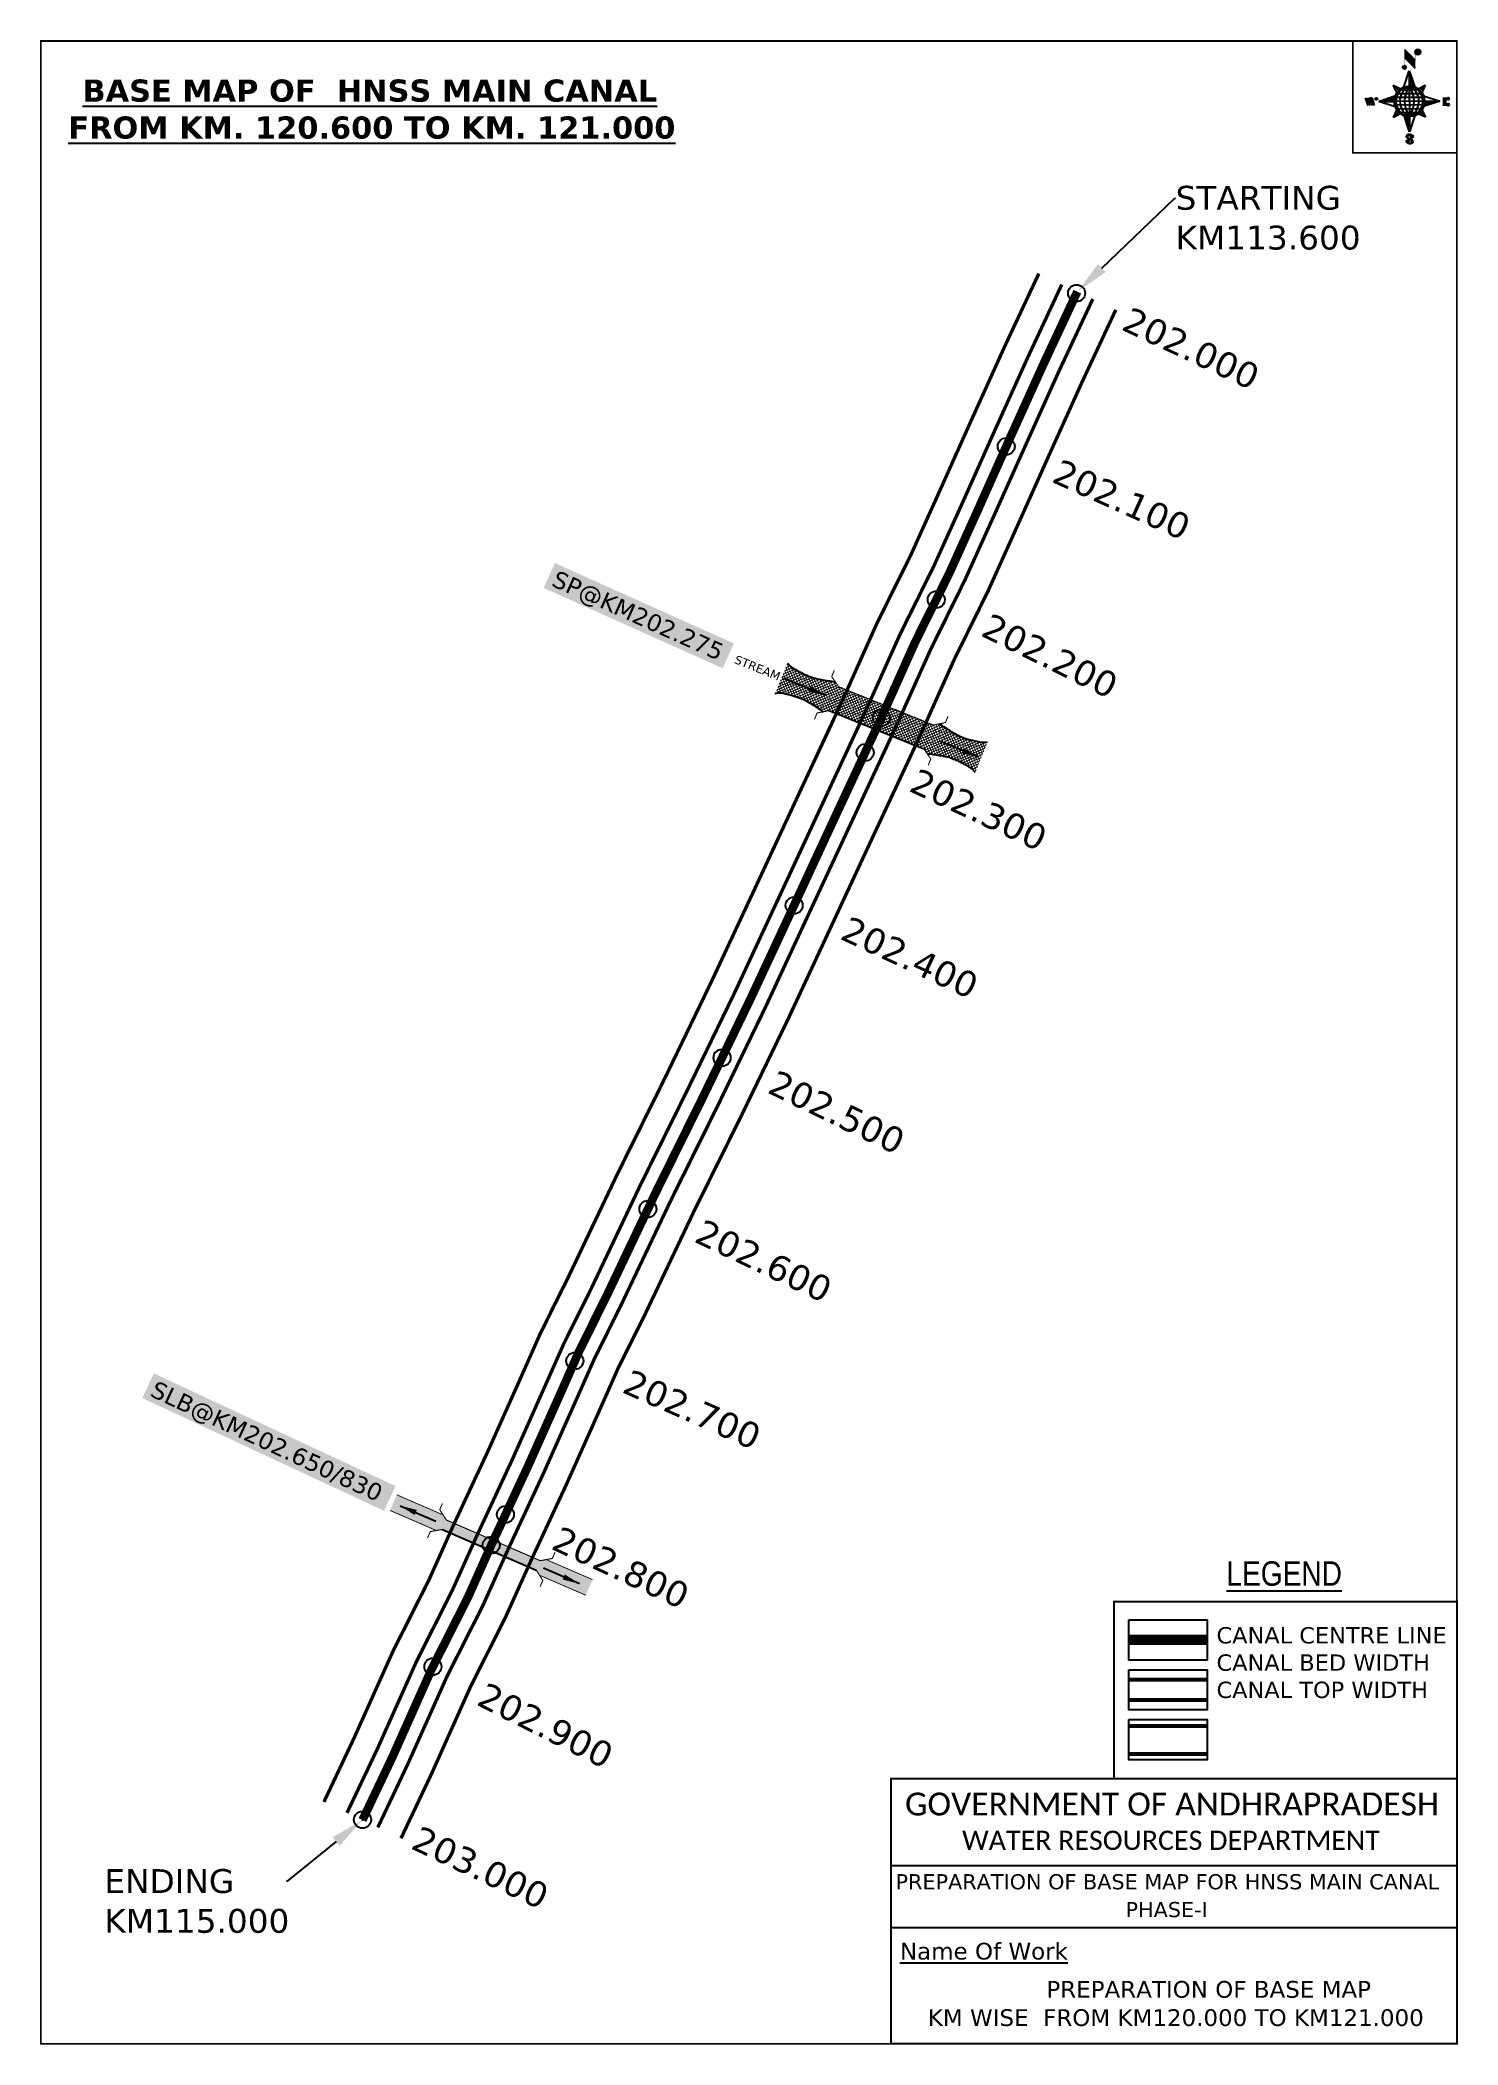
# Model space of a CAD drawing. Header units: inches. Extents: x 741639 to 742471, y 1639909 to 1641085.
import ezdxf
from ezdxf import colors
from ezdxf.entities.mleader import LeaderData, LeaderLine
from ezdxf.enums import TextEntityAlignment as Align
from ezdxf.math import Vec2, Vec3

# ---------------------------------------------------------------- set-up
doc = ezdxf.new("R2010")
doc.units = ezdxf.units.IN
doc.header["$MEASUREMENT"] = 0
doc.header["$PDMODE"] = 32
doc.header["$PDSIZE"] = 10
doc.linetypes.add('ACAD_ISO02W100', pattern=[15, 12, -3])
doc.linetypes.add('HIDDEN2', pattern=[0.1875, 0.125, -0.0625])
for name, color, linetype in [('AQUADUCT', 1, 'Continuous'), ('bord', 1, 'Continuous'), ('CANAL1', 1, 'Continuous'), ('CSMark', 72, 'Continuous'), ('DCBMS', 232, 'Continuous'), ('PAGE', 7, 'Continuous'), ('STRUCTURE', 5, 'Continuous'), ('TEXT', 7, 'Continuous')]:
    doc.layers.add(name, color=color, linetype=linetype)
doc.styles.add('ARIALN', font='ARIALN_1.TTF')
doc.styles.get("Standard").update_dxf_attribs({"font": 'verdana_0.ttf'})
doc.dimstyles.get("Standard").update_dxf_attribs({"dimtxt": 0.18, "dimasz": 0.18, "dimexe": 0.18, "dimexo": 0.0625, "dimgap": 0.09, "dimtad": 0, "dimtih": 1, "dimtoh": 1, "dimdec": 4, "dimzin": 0, "dimdsep": 46, "dimtxsty": 'Standard', "dimcen": 0.09, "dimadec": 0, "dimazin": 0, "dimtfac": 1, "dimtdec": 4, "dimtofl": 0, "dimtmove": 0, "dimatfit": 3, "dimfxl": 0, "dimtolj": 1, "dimtzin": 0, "dimarcsym": 0})
pattern_1 = [(267.297113149, (-8720374.938, 50637915.138), (10.5367255337, -0.497431438), [])]
pattern_2 = [(357.297113149, (-8720374.938, 50637915.138), (0.497431438, 10.5367255337), [])]

# ---------------------------------------------------------------- blocks, each defined once
blk = doc.blocks.new('*X16')
at = {"color": 0, "linetype": 'Continuous'}
for p, q in [((6321.6, 240.5), (6322.3, 241.2)), ((6321.6, 240.3), (6322.3, 241)), ((6321.6, 240.1), (6322.3, 240.8)), ((6321.6, 239.9), (6322.4, 240.7)), ((6321.6, 239.8), (6322.4, 240.6)), ((6321.6, 239.6), (6322.5, 240.5)), ((6321.6, 239.4), (6322.5, 240.3)), ((6321.6, 239.2), (6322.6, 240.2)), ((6321.7, 239.1), (6322.6, 240.1)), ((6321.8, 240.8), (6322.4, 241.4)), ((6321.8, 239), (6322.7, 240)), ((6321.8, 239), (6322.8, 239.9)), ((6321.9, 238.9), (6322.9, 239.8)), ((6322, 238.8), (6323, 239.7)), ((6322.1, 241.3), (6322.4, 241.6)), ((6322.1, 238.7), (6323.1, 239.6)), ((6322.2, 238.6), (6323.1, 239.6)), ((6322.3, 238.5), (6323.2, 239.5)), ((6322.4, 238.5), (6323.3, 239.4)), ((6322.5, 238.4), (6323.4, 239.3)), ((6322.7, 238.4), (6323.6, 239.3)), ((6322.8, 238.3), (6323.7, 239.2)), ((6322.9, 238.3), (6323.8, 239.1)), ((6323.1, 238.2), (6323.9, 239.1)), ((6323.2, 238.2), (6324, 239)), ((6323.3, 238.2), (6324.2, 239)), ((6323.5, 238.1), (6324.3, 238.9)), ((6323.7, 238.1), (6324.4, 238.9)), ((6323.8, 238.1), (6324.6, 238.8)), ((6324.1, 238.2), (6324.7, 238.8)), ((6324.3, 238.3), (6324.9, 238.8)), ((6324.6, 238.3), (6325.1, 238.8)), ((6324.8, 238.4), (6325.2, 238.8)), ((6325.1, 238.5), (6325.4, 238.8)), ((6325.4, 238.6), (6325.6, 238.8))]:
    blk.add_line(p, q, dxfattribs=at)
blk = doc.blocks.new('*X15')
at = {"color": 0, "linetype": 'Continuous'}
for p, q in [((6324.4, 240.3), (6324.5, 240.4)), ((6324.6, 240.3), (6324.8, 240.5)), ((6324.7, 240.2), (6325, 240.5)), ((6324.8, 240.2), (6325.2, 240.6)), ((6325, 240.1), (6325.5, 240.6)), ((6325.1, 240.1), (6325.6, 240.6)), ((6325.2, 240), (6325.8, 240.6)), ((6325.3, 240), (6326, 240.6)), ((6325.4, 239.9), (6326.1, 240.6)), ((6325.5, 239.8), (6326.2, 240.5)), ((6325.6, 239.8), (6326.3, 240.5)), ((6325.7, 239.7), (6326.5, 240.4)), ((6325.9, 239.6), (6326.6, 240.3)), ((6326, 239.5), (6326.7, 240.3)), ((6326, 239.4), (6326.8, 240.2)), ((6326.1, 239.3), (6327, 240.2)), ((6326.2, 239.3), (6327.1, 240.1)), ((6326.3, 239.2), (6327.1, 240)), ((6326.4, 239.1), (6327.2, 239.9)), ((6326.5, 239), (6327.3, 239.8)), ((6326.5, 238.9), (6327.4, 239.7)), ((6326.6, 238.8), (6327.5, 239.6)), ((6326.7, 238.7), (6327.5, 239.5)), ((6326.8, 238.6), (6327.6, 239.4)), ((6326.8, 238.5), (6327.7, 239.3)), ((6326.8, 236.5), (6327.4, 237)), ((6326.9, 238.3), (6327.8, 239.2)), ((6326.9, 238.2), (6327.9, 239.1)), ((6326.9, 236.8), (6327.6, 237.4)), ((6327, 238.1), (6327.8, 239)), ((6327, 237.9), (6327.8, 238.8)), ((6327, 237.8), (6327.8, 238.6)), ((6327, 237.6), (6327.8, 238.4)), ((6327, 237.4), (6327.8, 238.2)), ((6327, 237.3), (6327.8, 238)), ((6327, 237.1), (6327.8, 237.9))]:
    blk.add_line(p, q, dxfattribs=at)
blk = doc.blocks.new('H')
at = {"layer": 'bord', "extrusion": (0.000427885, 0.004792, 0.999988)}
h = blk.add_hatch(dxfattribs=at)
h.set_pattern_fill('LINE', color=8, scale=84.387686, angle=-2.7029, style=0)
h.set_pattern_definition(pattern_2)
h.paths.add_polyline_path([(-492, 786, -0.090992), (-448, 775), (-486, 912)])
h = blk.add_hatch(dxfattribs=at)
h.set_pattern_fill('LINE', color=8, scale=84.387686, angle=-92.7029, style=0)
h.set_pattern_definition(pattern_1)
h.paths.add_polyline_path([(-625, 665, -0.090992), (-615, 710), (-751, 671)])
h = blk.add_hatch(dxfattribs=at)
h.set_pattern_fill('LINE', color=8, scale=84.387686, angle=-2.7029, style=0)
h.set_pattern_definition(pattern_2)
h.paths.add_polyline_path([(-504, 533, -0.090992), (-549, 543), (-510, 406)])
h = blk.add_hatch(dxfattribs=at)
h.set_pattern_fill('LINE', color=8, scale=84.387686, angle=-92.7029, style=0)
h.set_pattern_definition(pattern_1)
h.paths.add_polyline_path([(-246, 647), (-372, 653, -0.090992), (-382, 609)])
for p, q in [((-519, 1020, -1217), (-435, 927, -1216)), ((-516, 1087, -1217), (-432, 994, -1217)), ((-538, 774, -1216), (-487, 906, -1216)), ((-487, 906, -1216), (-493, 780, -1216)), ((-487, 906, -1216), (-448, 769, -1216)), ((-865, 701, -1215), (-847, 638, -1215)), ((-847, 700, -1215), (-829, 637, -1215)), ((-829, 699, -1215), (-811, 636, -1215)), ((-829, 699, -1215), (-811, 698, -1215)), ((-811, 698, -1215), (-794, 635, -1215)), ((-752, 665, -1215), (-615, 704, -1215)), ((-627, 794, -1216), (-567, 760, -1216)), ((-627, 794, -1216), (-584, 747, -1215)), ((-599, 731, -1215), (-627, 794, -1216)), ((-421, 753, -1216), (-359, 781, -1216)), ((-359, 781, -1216), (-405, 739, -1216)), ((-359, 781, -1216), (-392, 721, -1215)), ((-379, 693, -1215), (-246, 641, -1215)), ((-213, 669, -1215), (-217, 601, -1215)), ((-752, 665, -1215), (-625, 659, -1215)), ((-619, 614, -1215), (-752, 665, -1215)), ((-639, 526, -1214), (-606, 585, -1215)), ((-639, 526, -1214), (-593, 568, -1215)), ((-577, 553, -1215), (-639, 526, -1214)), ((-511, 400, -1214), (-549, 537, -1214)), ((-460, 533, -1215), (-511, 400, -1214)), ((-505, 527, -1214), (-511, 400, -1214)), ((-371, 513, -1214), (-431, 546, -1215)), ((-371, 513, -1214), (-414, 560, -1215)), ((-399, 576, -1215), (-371, 513, -1214)), ((-246, 641, -1215), (-383, 603, -1215)), ((-373, 647, -1215), (-246, 641, -1215)), ((-197, 600, -1215), (-194, 668, -1215))]:
    blk.add_line(p, q, dxfattribs=at)
at = {"layer": 'bord', "color": 8, "linetype": 'ByBlock', "extrusion": (0.000427885, 0.004792, 0.999988)}
for p, q in [((-375, 679, -1215), (-620, 691, -1215)), ((-386, 711, -1215), (-605, 722, -1215)), ((-411, 744, -1216), (-578, 752, -1216)), ((-493, 780, -1216), (-505, 527, -1214)), ((-373, 647, -1215), (-625, 659, -1215)), ((-378, 616, -1215), (-623, 628, -1215)), ((-392, 585, -1215), (-611, 595, -1215)), ((-420, 555, -1215), (-587, 562, -1215))]:
    blk.add_line(p, q, dxfattribs=at)
at = {"layer": 'bord', "extrusion": (0.000427885, 0.004792, 0.999988), "elevation": -1212}
for points, const_width in [([(-522, 960), (-516, 1093)], 1.61), ([(-434, 933), (-428, 1066)], 1.61), ([(-870, 707), (-846, 706)], 0.642), ([(-829, 643), (-821, 678)], 0.642), ([(-793, 641), (-782, 694)], 0.642), ([(-223, 676), (-174, 673)], 0.706), ([(-829, 643), (-855, 644)], 0.642), ([(-811, 642), (-784, 641)], 0.642), ([(-177, 605), (-226, 607)], 0.706), ([(-195, 645), (-185, 644)], 0.706)]:
    blk.add_lwpolyline(points, dxfattribs=dict(at, const_width=const_width))
for points, const_width in [([(-414, 1073, 1), (-398, 1058, 1)], 22.3), ([(-530, 950, 1), (-520, 939, 1)], 14.8), ([(-776, 697, 1), (-769, 690, 1)], 8.9), ([(-180, 618, 1), (-173, 611, 1)], 9.79), ([(-178, 667, 1), (-171, 660, 1)], 9.79), ([(-490, 362, 1), (-498, 369, 1)], 11.1), ([(-525, 322, 1), (-533, 329, 1)], 11.1)]:
    blk.add_lwpolyline(points, format="xyb", close=True, dxfattribs=dict(at, const_width=const_width))
for points in [[(-537, 317), (-531, 310), (-520, 307), (-505, 307), (-494, 310), (-486, 318), (-487, 326), (-491, 333), (-494, 336), (-503, 341), (-522, 347), (-530, 352), (-534, 355), (-537, 363), (-537, 373), (-530, 381), (-520, 384), (-504, 384), (-493, 380), (-487, 373)], [(-522, 348), (-526, 354), (-528, 361), (-528, 371), (-526, 375), (-521, 381), (-515, 384)], [(-505, 307), (-499, 312), (-497, 319), (-497, 327), (-501, 335), (-509, 343)]]:
    blk.add_lwpolyline(points, dxfattribs=at)
at = {"layer": 'bord', "extrusion": (0.000427885, 0.004792, 0.999988)}
for centre, radius in [((-406, 1065, -1212), 22.3), ((-525, 944, -1212), 14.8), ((-773, 694, -1212), 8.9), ((-498, 659, -1212), 127), ((-177, 615, -1212), 9.79), ((-174, 663, -1212), 9.79), ((-494, 365, -1212), 11.1), ((-529, 325, -1212), 11.1)]:
    blk.add_circle(centre, radius, dxfattribs=at)
at = {"layer": 'bord', "color": 8, "linetype": 'ByBlock', "extrusion": (0.000427885, 0.004792, 0.999988)}
for centre, radius, start, end in [((-482, 658, -1212), 128, 94.9254, 259.6691), ((-437, 656, -1212), 141, 113.2864, 241.308), ((-316, 651, -1212), 222, 142.5892, 212.0053), ((-560, 662, -1212), 141, 293.2864, 61.308), ((-681, 668, -1212), 222, 322.5892, 32.0053), ((-515, 660, -1212), 128, 274.9254, 79.6691)]:
    blk.add_arc(centre, radius, start, end, dxfattribs=at)
at = {"layer": 'bord', "extrusion": (0.000427885, 0.004792, 0.999988)}
for points in [[(-516, 1093, -1212), (-431, 1000, -1212), (-519, 1026, -1212), (-434, 933, -1212)], [(-864, 707, -1212), (-846, 706, -1212), (-846, 644, -1212), (-829, 643, -1212)], [(-829, 705, -1212), (-811, 704, -1212), (-811, 642, -1212), (-793, 641, -1212)], [(-193, 674, -1212), (-197, 606, -1212), (-213, 675, -1212), (-216, 607, -1212)]]:
    blk.add_solid(points, dxfattribs=at)
at = {"layer": 'bord', "extrusion": (0.000427885, 0.004792, 0.999988), "xscale": 7.977342409717546, "yscale": 7.977342408231451, "zscale": 7.977342408476333, "rotation": 138.0840426661453}
for name, p in [('*X15', (38301, -31929, -1212)), ('*X16', (38314, -31951, -1212))]:
    blk.add_blockref(name, p, dxfattribs=at)
blk = doc.blocks.new('SLB')
at = {"layer": 'STRUCTURE'}
h = blk.add_hatch(dxfattribs=at)
h.set_pattern_fill('DOTS', color=6, scale=20, angle=320.3722, style=0)
h.set_pattern_definition([(320.372247934, (-159.4327, -72.9564), (1.2786241598, 0.5641323054), [0, -1.25])])
h.paths.add_polyline_path([(769699.5, 1706871.1), (769699.5, 1706861.1), (769729.1, 1706861.1), (769732.1, 1706863.1), (769792.1, 1706863.1), (769795.1, 1706861.1), (769824.7, 1706861.1), (769824.7, 1706871.1), (769795.1, 1706871.1), (769792.1, 1706869.1), (769732.1, 1706869.1), (769729.1, 1706871.1)])
at = {"layer": 'STRUCTURE', "color": 6, "linetype": 'ACAD_ISO02W100', "ltscale": 0.5, "const_width": 0.5}
for points in [[(769699.5, 1706871.1), (769729.1, 1706871.1)], [(769795.1, 1706871.1), (769824.7, 1706871.1)], [(769699.5, 1706861.1), (769729.1, 1706861.1)], [(769795.1, 1706861.1), (769824.7, 1706861.1)]]:
    blk.add_lwpolyline(points, dxfattribs=at)
at = {"layer": 'STRUCTURE', "color": 6, "const_width": 0.628}
for points in [[(769726.1, 1706877.1), (769726.1, 1706873.1), (769732.1, 1706869.1), (769792.1, 1706869.1), (769798.1, 1706873.1), (769798.1, 1706877.1)], [(769726.1, 1706855.1), (769726.1, 1706859.1), (769732.1, 1706863.1), (769792.1, 1706863.1), (769798.1, 1706859.1), (769798.1, 1706855.1)]]:
    blk.add_lwpolyline(points, dxfattribs=at)
at = {"layer": 'STRUCTURE', "color": 6}
blk.add_lwpolyline([(769732.1, 1706863.1), (769792.1, 1706863.1)], dxfattribs=at)
blk.add_lwpolyline([(769732.1, 1706863.1), (769792.1, 1706863.1)], dxfattribs=at)
at = {"layer": 'STRUCTURE', "color": 0}
blk.add_circle((769762.1, 1706866.1), 1.24, dxfattribs=at)
for points in [[(769703.8, 1706866), (769726.7, 1706866)], [(769818.6, 1706865.8), (769795.7, 1706865.8)]]:
    blk.add_leader(points, dimstyle='Standard', override={"dimasz": 10, "dimgap": 0.09, "dimtad": 0}, dxfattribs=at)
blk = doc.blocks.new('SP')
at = {"layer": 'STRUCTURE'}
h = blk.add_hatch(dxfattribs=at)
h.set_pattern_fill('DASH', color=256, scale=8, style=0)
edge = h.paths.add_edge_path()
edge.add_spline(control_points=[(769825.7, 1706742.1), (769825.3, 1706741.8), (769823.8, 1706740.8), (769820.9, 1706740.3), (769817, 1706739.7), (769811.4, 1706738.9), (769804, 1706739.7), (769798.4, 1706741), (769795.6, 1706741.6)], knot_values=[0, 0, 0, 0, 1.613557, 5.24513, 8.624976, 13.470124, 22.190216, 30.746377, 30.746377, 30.746377, 30.746377], degree=3, periodic=0)
edge.add_line((769795.6, 1706741.6), (769792.6, 1706739.6))
edge.add_line((769792.6, 1706739.6), (769732.6, 1706739.6))
edge.add_line((769732.6, 1706739.6), (769729.6, 1706741.6))
edge.add_spline(control_points=[(769729.6, 1706741.6), (769726.9, 1706740.9), (769721.3, 1706739.5), (769713.9, 1706738.5), (769708.3, 1706739.1), (769704.4, 1706739.6), (769701.5, 1706740), (769700, 1706741), (769699.5, 1706741.3)], knot_values=[0, 0, 0, 0, 8.556161, 17.276253, 22.121402, 25.501247, 29.13282, 30.746377, 30.746377, 30.746377, 30.746377], degree=3, periodic=0)
edge.add_line((769699.5, 1706741.3), (769699.5, 1706722.1))
edge.add_spline(control_points=[(769699.5, 1706722.1), (769700, 1706722.4), (769701.4, 1706723.4), (769704.3, 1706724), (769708.2, 1706724.5), (769713.8, 1706725.3), (769721.2, 1706724.5), (769726.8, 1706723.3), (769729.6, 1706722.6)], knot_values=[0, 0, 0, 0, 1.613557, 5.24513, 8.624976, 13.470124, 22.190216, 30.746377, 30.746377, 30.746377, 30.746377], degree=3, periodic=0)
edge.add_line((769729.6, 1706722.6), (769732.6, 1706724.6))
edge.add_line((769732.6, 1706724.6), (769792.6, 1706724.6))
edge.add_line((769792.6, 1706724.6), (769795.6, 1706722.6))
edge.add_spline(control_points=[(769795.6, 1706722.6), (769798.4, 1706723.3), (769803.9, 1706724.8), (769811.3, 1706725.8), (769817, 1706725.1), (769820.9, 1706724.7), (769823.8, 1706724.2), (769825.2, 1706723.3), (769825.7, 1706723)], knot_values=[0, 0, 0, 0, 8.556161, 17.276253, 22.121402, 25.501247, 29.13282, 30.746377, 30.746377, 30.746377, 30.746377], degree=3, periodic=0)
edge.add_line((769825.7, 1706723), (769825.7, 1706742.1))
h.paths.add_polyline_path([(769764.2, 1706732.1, -1), (769761.1, 1706732.1, -1)], flags=0)
h.paths.add_polyline_path([(769761.1, 1706732.1, 1), (769764.2, 1706732.1, 1)], flags=16)
at = {"layer": 'STRUCTURE', "const_width": 0.628}
for points in [[(769726.6, 1706747.6), (769726.6, 1706743.6), (769732.6, 1706739.6), (769792.6, 1706739.6), (769798.6, 1706743.6), (769798.6, 1706747.6)], [(769726.6, 1706716.6), (769726.6, 1706720.6), (769732.6, 1706724.6), (769792.6, 1706724.6), (769798.6, 1706720.6), (769798.6, 1706716.6)]]:
    blk.add_lwpolyline(points, dxfattribs=at)
at = {"layer": 'STRUCTURE', "color": 3}
blk.add_lwpolyline([(769732.6, 1706724.6), (769792.6, 1706724.6)], dxfattribs=at)
blk.add_lwpolyline([(769732.6, 1706724.6), (769792.6, 1706724.6)], dxfattribs=at)
at = {"layer": 'STRUCTURE', "color": 0}
blk.add_circle((769762.6, 1706732.1), 1.55, dxfattribs=at)
at = {"layer": 'STRUCTURE'}
for points in [[(769699.5, 1706741.3), (769700.9, 1706740.5), (769704.4, 1706739.6), (769707.8, 1706739.2), (769712.6, 1706738.8), (769721.3, 1706739.7), (769729.6, 1706741.6)], [(769825.7, 1706742.1), (769824.3, 1706741.3), (769820.8, 1706740.3), (769817.5, 1706739.8), (769812.7, 1706739.2), (769804, 1706739.9), (769795.6, 1706741.6)], [(769699.5, 1706722.1), (769700.9, 1706723), (769704.4, 1706724), (769707.7, 1706724.5), (769712.5, 1706725), (769721.2, 1706724.4), (769729.6, 1706722.6)], [(769825.7, 1706723), (769824.3, 1706723.8), (769820.8, 1706724.7), (769817.4, 1706725.1), (769812.6, 1706725.5), (769803.9, 1706724.6), (769795.6, 1706722.6)]]:
    blk.add_spline(points, degree=3, dxfattribs=at)
at = {"layer": 'STRUCTURE', "color": 0}
blk.add_text('STREAM', height=5, dxfattribs=at).set_placement((769684.3, 1706732.1), align=Align.MIDDLE_CENTER)
for points in [[(769727.4, 1706732.1), (769700.8, 1706732.1)], [(769824.4, 1706732.1), (769800.5, 1706732.1)]]:
    blk.add_leader(points, dimstyle='Standard', override={"dimasz": 10, "dimgap": 0.09, "dimtad": 0}, dxfattribs=at)

msp = doc.modelspace()

# ---------------------------------------------------------------- linework, layer by layer
at = {"color": 3}
for p in [(742247.1, 1640936.6), (742205.8, 1640846.7), (742164.7, 1640756.8), (742123, 1640667.1), (742081.3, 1640577.4), (742039, 1640488), (741995.5, 1640399.2), (741952.6, 1640310.1), (741911.9, 1640220), (741869.3, 1640130.7), (741828, 1640040.9)]:
    msp.add_point(p, dxfattribs=at)
at = {"layer": 'CANAL1', "color": 200, "const_width": 2}
for points in [[(742224.9, 1640948.1), (742205, 1640905.6), (742185.1, 1640861.6), (742166.3, 1640819.6), (742149.8, 1640783), (742129.8, 1640742.7), (742108.6, 1640695.3), (742083.4, 1640641.3), (742058.2, 1640587.1), (742032.8, 1640532.7), (742005.3, 1640475.7), (741977.4, 1640419.4), (741948.7, 1640359.1), (741932.4, 1640326.3), (741922.1, 1640303), (741902.1, 1640258.2), (741881.4, 1640213.8), (741867.1, 1640181.8), (741846, 1640140), (741822.9, 1640088.5), (741805.4, 1640051.4)], [(742270.1, 1640926.9), (742250.4, 1640884.7), (742230.7, 1640841.1), (742211.9, 1640799.1), (742195, 1640761.6), (742175.1, 1640721.3), (742154.1, 1640674.5), (742128.7, 1640620.2), (742103.5, 1640566), (742078, 1640511.2), (742050.2, 1640453.7), (742022.4, 1640397.6), (741993.7, 1640337.2), (741977.7, 1640305.1), (741967.8, 1640282.7), (741947.6, 1640237.5), (741926.9, 1640193), (741912.2, 1640160.3), (741891.2, 1640118.5), (741868.4, 1640067.6), (741850.6, 1640030)]]:
    msp.add_lwpolyline(points, dxfattribs=at)
at = {"layer": 'CANAL1', "color": 5, "const_width": 2}
for points in [[(742238.4, 1640941.7), (742218.6, 1640899.3), (742198.8, 1640855.5), (742180, 1640813.4), (742163.3, 1640776.5), (742143.4, 1640736.3), (742122.2, 1640689.1), (742097, 1640635), (742071.8, 1640580.8), (742046.4, 1640526.2), (742018.7, 1640469.1), (741990.9, 1640412.9), (741962.2, 1640352.5), (741946, 1640319.9), (741935.8, 1640296.9), (741915.8, 1640252), (741895.1, 1640207.5), (741880.6, 1640175.3), (741859.6, 1640133.6), (741836.6, 1640082.2), (741818.9, 1640044.9)], [(741837, 1640036.4), (741854.7, 1640073.8), (741877.6, 1640125), (741898.7, 1640166.7), (741913.3, 1640199.2), (741934, 1640243.7), (741954.1, 1640288.8), (741964.1, 1640311.4), (741980.2, 1640343.8), (742008.9, 1640404.2), (742036.7, 1640460.3), (742064.5, 1640517.7), (742089.9, 1640572.4), (742115.1, 1640626.5), (742140.4, 1640680.8), (742161.5, 1640727.7), (742181.4, 1640768), (742198.2, 1640805.2), (742217.1, 1640847.3), (742236.8, 1640891), (742256.6, 1640933.2)]]:
    msp.add_lwpolyline(points, dxfattribs=at)
at = {"layer": 'CANAL1', "color": 1, "linetype": 'HIDDEN2', "ltscale": 100, "const_width": 5}
msp.add_lwpolyline([(742247.5, 1640937.5), (742227.7, 1640895.1), (742207.9, 1640851.4), (742189.1, 1640809.3), (742172.4, 1640772.3), (742152.4, 1640732), (742131.3, 1640684.9), (742106, 1640630.7), (742080.9, 1640576.6), (742055.4, 1640521.9), (742027.7, 1640464.7), (741999.9, 1640408.5), (741971.2, 1640348.1), (741955.1, 1640315.7), (741945, 1640292.8), (741924.9, 1640247.8), (741904.2, 1640203.4), (741889.7, 1640171), (741868.6, 1640129.3), (741845.7, 1640078), (741828, 1640040.7)], dxfattribs=at)
at = {"layer": 'CANAL1', "color": 1, "linetype": 'HIDDEN2', "ltscale": 100, "const_width": 6, "elevation": -0.4}
msp.add_lwpolyline([(742323.8, 1640146.4), (742277.8, 1640146.4)], dxfattribs=at)
at = {"layer": 'CANAL1', "color": 5, "const_width": 2.4, "elevation": -0.4}
for points in [[(742323.8, 1640123.1), (742277.8, 1640123.1)], [(742323.8, 1640111.1), (742277.8, 1640111.1)]]:
    msp.add_lwpolyline(points, dxfattribs=at)
at = {"layer": 'CANAL1', "color": 200, "const_width": 2.4, "elevation": -0.4}
for points in [[(742323.8, 1640095.9), (742277.8, 1640095.9)], [(742323.8, 1640079.4), (742277.8, 1640079.4)]]:
    msp.add_lwpolyline(points, dxfattribs=at)
at = {"layer": 'PAGE', "const_width": 1}
msp.add_lwpolyline([(741639.3, 1641084.6), (741639.3, 1639909.4), (742470.3, 1639909.4), (742470.3, 1641084.6), (741639.3, 1641084.6)], dxfattribs=at)
at = {"layer": 'PAGE'}
for points, const_width in [([(742470.3, 1641084.6), (742409.2, 1641084.6), (742409.2, 1641018.9), (742470.3, 1641018.9)], 1), ([(742470.3, 1640065), (742269, 1640065), (742269, 1640168.8), (742470.3, 1640168.8)], 1.2), ([(742138.1, 1640065), (742470.3, 1640065), (742470.3, 1639909.4), (742138.1, 1639909.4)], 1.2)]:
    msp.add_lwpolyline(points, close=True, dxfattribs=dict(at, const_width=const_width))
at = {"layer": 'PAGE', "elevation": -0.4}
for points in [[(742277.8, 1640158.1), (742323.8, 1640158.1), (742323.8, 1640134.6), (742277.8, 1640134.6)], [(742277.8, 1640128.9), (742323.8, 1640128.9), (742323.8, 1640105.3), (742277.8, 1640105.3)], [(742277.8, 1640099.6), (742323.8, 1640099.6), (742323.8, 1640076.1), (742277.8, 1640076.1)]]:
    msp.add_lwpolyline(points, close=True, dxfattribs=at)
at = {"layer": 'PAGE'}
for points in [[(742138.1, 1640014), (742470.3, 1640014)], [(742138.1, 1639977.7), (742470.3, 1639977.7)]]:
    msp.add_lwpolyline(points, dxfattribs=at)
at = {"layer": 'STRUCTURE', "color": 0}
for p in [(742132.5, 1640687.5), (741903.5, 1640202)]:
    msp.add_point(p, dxfattribs=at)

# ---------------------------------------------------------------- block references
at = {"layer": 'AQUADUCT', "color": 1, "xscale": 0.0703495379661093, "yscale": 0.07034953800030053, "zscale": 0.07034953795990817, "rotation": 3.078330607406165}
msp.add_blockref('H', (742479.9, 1641005.2, 85.4), dxfattribs=at)
at = {"layer": 'STRUCTURE', "color": 0}
for name, p, rotation in [('SP', (-610492.9, 346132.1), 338.0194424266766), ('SLB', (-642842.4, 379883), 336.5811377090562)]:
    msp.add_blockref(name, p, dxfattribs=dict(at, rotation=rotation))

# ---------------------------------------------------------------- texts
at = {"layer": 'CSMark', "color": 1}
for s, rotation, p in [('202.000', 334.9388, (742275.8, 1640922.3)), ('202.100', 335.8397, (742234.8, 1640833)), ('202.200', 333.6819, (742193.4, 1640742.7)), ('202.300', 335, (742151.1, 1640651.6)), ('202.400', 335.0626, (742110.7, 1640564.8)), ('202.500', 334.1904, (742068.1, 1640474.6)), ('202.600', 334.5944, (742025.1, 1640387.1)), ('202.700', 336.1963, (741982.6, 1640298.8)), ('202.800', 335.002, (741941.1, 1640206.9)), ('202.900', 333.2619, (741897.5, 1640115.4)), ('203.000', 334.6643, (741858.8, 1640031.1))]:
    msp.add_text(s, height=15, rotation=rotation, dxfattribs=at).set_placement(p, align=Align.MIDDLE_LEFT)
at = {"layer": 'PAGE', "extrusion": (0.000201441, 0.004807, 0.999988), "style": 'ARIALN'}
msp.add_text('%%ULEGEND', height=14.4, rotation=359.9999, dxfattribs=at).set_placement((742368.9, 1640165.7, 8033.6), align=Align.MIDDLE)
at = {"layer": 'PAGE', "extrusion": (0.000201441, 0.004807, 0.999988)}
for s, height, p in [('PREPARATION OF BASE MAP FOR HNSS MAIN CANAL', 8.878, (742140.8, 1639980.4, 8032.7)), ('%%UName Of Work', 9.822, (742143.4, 1639939.2, 8031.4))]:
    msp.add_text(s, height=height, rotation=359.9999, dxfattribs=at).set_placement(p)
for s, height, p in [('PHASE-I', 8.88, (742299.9, 1639968.5, 8032.6)), ('PREPARATION OF BASE MAP', 9.822, (742324.6, 1639921.7, 8031.4)), ('KM WISE  FROM KM120.000 TO KM121.000', 9.822, (742305.3, 1639905.1, 8031.4))]:
    msp.add_text(s, height=height, rotation=359.9999, dxfattribs=at).set_placement(p, align=Align.MIDDLE_CENTER)
at = {"layer": 'PAGE', "extrusion": (0.000201441, 0.004807, 0.999988), "attachment_point": 1, "text_direction": (1, -1e-06, -0.000201)}
for s, insert, char_height, width in [('CANAL CENTRE LINE CANAL BED WIDTH {\\H2.3741x; }CANAL TOP WIDTH{\\H1.9188x; }', (742329.2, 1640153.9, -0.4), 9.6, 168.926), ('\\pi3.5885;{\\fCalibri|b0|i0|c0|p34;\\H1.3333x;GOVERNMENT OF ANDHRAPRADESH\\P\\pi37.073;\\H0.83998x;WATER RESOURCES DEPARTMENT}', (742142.8, 1640056.8, -1.3), 10.059, 321.276)]:
    msp.add_mtext(s, dxfattribs=dict(at, insert=insert, char_height=char_height, width=width))
at = {"layer": 'STRUCTURE', "color": 5, "char_height": 10, "attachment_point": 1, "bg_fill": 1, "box_fill_scale": 1.3, "bg_fill_color": 7, "bg_fill_true_color": 16777215, "bg_fill_transparency": 4390977}
for s, insert, width, rotation in [('SP@KM202.275', (741942.4, 1640774.3), 109.166, 335.8323), ('SLB@KM202.650/830', (741707, 1640298.8), 150.503, 335.002)]:
    msp.add_mtext(s, dxfattribs=dict(at, insert=insert, width=width, rotation=rotation))
at = {"layer": 'TEXT', "color": 1, "insert": (741641.9, 1641062), "char_height": 13, "width": 379.826, "attachment_point": 1}
msp.add_mtext('\\pi21.755;{\\fVerdana|b1|i0|c0|p34;\\LBASE MAP OF  HNSS MAIN CANAL \\P\\pi13.452;FROM KM. 120.600 TO KM. 121.000}', dxfattribs=at)

# ---------------------------------------------------------------- leaders
at = {"layer": 'DCBMS', "color": 5}
ml = msp.add_multileader_mtext('Standard', dxfattribs=at)
ml.set_content('STARTING\\PKM113.600', color=5)
ml.set_leader_properties()
ml.build(insert=Vec2(0, 0))
ml.multileader.update_dxf_attribs({"dogleg_length": 0.36, "arrow_head_size": 20})
ctx = ml.context
ctx.base_point, ctx.char_height, ctx.arrow_head_size, ctx.landing_gap_size, ctx.plane_origin = Vec3(742305.1, 1640992.4), 14, 20, 0.09, Vec3(742466.6, 1641066.9)
notes = []
notes.append((ctx, [(1, (1, 1, 0), (742304.8, 1640992.4), (1, 0), 0.36, [(0, [(742247.5, 1640937.5)], 0, [])])]))
ctx.mtext.insert, ctx.mtext.flow_direction = Vec3(742305.2, 1640999.6), 5
ml = msp.add_multileader_mtext('Standard', dxfattribs=at)
ml.set_content('ENDING \\PKM115.000', color=5)
ml.set_leader_properties()
ml.build(insert=Vec2(0, 0))
ml.multileader.update_dxf_attribs({"dogleg_length": 0.36, "arrow_head_size": 20})
ctx = ml.context
ctx.base_point, ctx.char_height, ctx.arrow_head_size, ctx.landing_gap_size, ctx.plane_origin = Vec3(741676.4, 1640004.8), 14, 20, 0.09, Vec3(741828.6, 1639907.3)
notes.append((ctx, [(0, (1, 1, 0), (741783.8, 1640004.8), (-1, 0), 0.36, [(0, [(741828, 1640040.7)], 0, [])])]))
ctx.mtext.insert, ctx.mtext.width, ctx.mtext.flow_direction = Vec3(741676.5, 1640011.9), 108.896, 5
for ctx, leaders in notes:
    for number, flags, end, landing, length, lines in leaders:
        leader = LeaderData()
        leader.index, (leader.has_last_leader_line, leader.has_dogleg_vector, leader.attachment_direction) = number, flags
        leader.last_leader_point, leader.dogleg_vector, leader.dogleg_length = Vec3(end), Vec3(landing), length
        for number, points, colour, breaks in lines:
            line = LeaderLine()
            line.index, line.vertices, line.color, line.breaks = number, Vec3.list(points), colors.encode_raw_color(colour), breaks
            leader.lines.append(line)
        ctx.leaders.append(leader)

doc.saveas('drawing.dxf')
